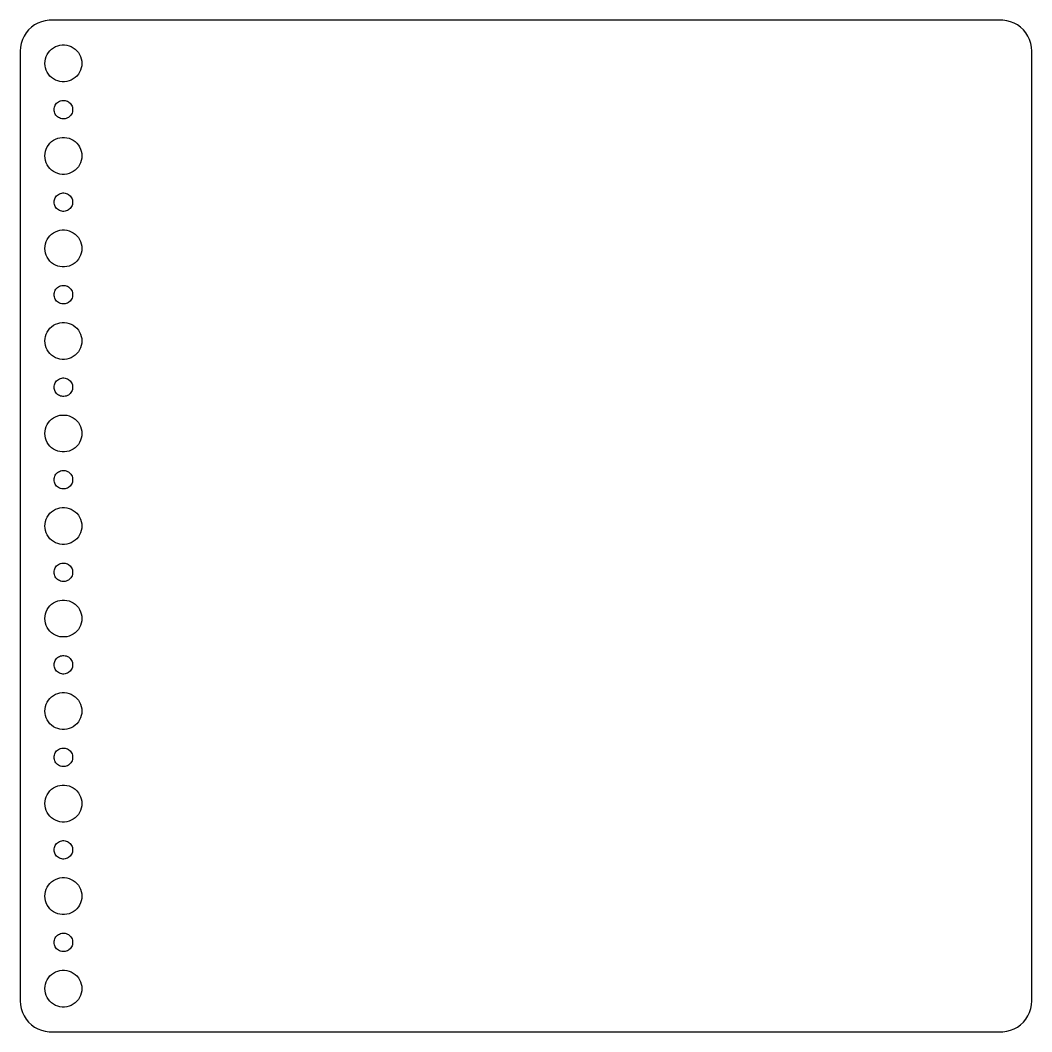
# Model space of a CAD drawing. Header units: metres. Extents: x -82 to 82, y -82 to 82.
import ezdxf

# ---------------------------------------------------------------- set-up
doc = ezdxf.new("R2010")
doc.units = ezdxf.units.M

msp = doc.modelspace()

# ---------------------------------------------------------------- linework, layer by layer
for p, q in [((-80.6448, 80.4227), (-81.0451, 79.9389)), ((-80.1871, 80.8526), (-80.6448, 80.4227)), ((-79.6791, 81.2216), (-80.1871, 80.8526)), ((-79.1289, 81.5241), (-79.6791, 81.2216)), ((-78.5451, 81.7553), (-79.1289, 81.5241)), ((-77.9369, 81.9114), (-78.5451, 81.7553)), ((-77.3139, 81.9901), (-77.9369, 81.9114)), ((77.3139, 81.9901), (-77.3139, 81.9901)), ((77.9369, 81.9114), (77.3139, 81.9901)), ((78.5451, 81.7553), (77.9369, 81.9114)), ((79.1289, 81.5241), (78.5451, 81.7553)), ((79.6791, 81.2216), (79.1289, 81.5241)), ((80.1871, 80.8526), (79.6791, 81.2216)), ((80.6448, 80.4227), (80.1871, 80.8526)), ((81.0451, 79.9389), (80.6448, 80.4227)), ((-81.6489, 78.8406), (-81.8429, 78.2434)), ((-81.3815, 79.4088), (-81.6489, 78.8406)), ((-81.0451, 79.9389), (-81.3815, 79.4088)), ((81.3815, 79.4088), (81.0451, 79.9389)), ((81.6489, 78.8406), (81.3815, 79.4088)), ((81.8429, 78.2434), (81.6489, 78.8406)), ((-81.9606, 77.6267), (-82, 77)), ((-81.8429, 78.2434), (-81.9606, 77.6267)), ((-77.1869, 77.0536), (-76.9123, 77.3115)), ((-76.9123, 77.3115), (-76.6075, 77.533)), ((-76.6075, 77.533), (-76.2773, 77.7145)), ((-76.2773, 77.7145), (-75.927, 77.8532)), ((-75.927, 77.8532), (-75.5621, 77.9469)), ((-75.5621, 77.9469), (-75.1884, 77.9941)), ((-75.1884, 77.9941), (-74.8116, 77.9941)), ((-74.8116, 77.9941), (-74.4379, 77.9469)), ((-74.4379, 77.9469), (-74.073, 77.8532)), ((-74.073, 77.8532), (-73.7227, 77.7145)), ((-73.7227, 77.7145), (-73.3925, 77.533)), ((-73.3925, 77.533), (-73.0877, 77.3115)), ((-73.0877, 77.3115), (-72.8131, 77.0536)), ((81.9606, 77.6267), (81.8429, 78.2434)), ((82, 77), (81.9606, 77.6267)), ((-82, 77), (-82, -77)), ((-77.9763, 75.376), (-77.9057, 75.7461)), ((-77.9057, 75.7461), (-77.7893, 76.1044)), ((-77.7893, 76.1044), (-77.6289, 76.4453)), ((-77.6289, 76.4453), (-77.427, 76.7634)), ((-77.427, 76.7634), (-77.1869, 77.0536)), ((-72.8131, 77.0536), (-72.573, 76.7634)), ((-72.573, 76.7634), (-72.3711, 76.4453)), ((-72.3711, 76.4453), (-72.2107, 76.1044)), ((-72.2107, 76.1044), (-72.0943, 75.7461)), ((-72.0943, 75.7461), (-72.0237, 75.376)), ((82, -77), (82, 77)), ((-78, 75), (-77.9763, 75.376)), ((-77.9763, 74.624), (-78, 75)), ((-77.9057, 74.2539), (-77.9763, 74.624)), ((-77.7893, 73.8956), (-77.9057, 74.2539)), ((-77.6289, 73.5547), (-77.7893, 73.8956)), ((-72.2107, 73.8956), (-72.3711, 73.5547)), ((-72.0943, 74.2539), (-72.2107, 73.8956)), ((-72.0237, 74.624), (-72.0943, 74.2539)), ((-72.0237, 75.376), (-72, 75)), ((-72, 75), (-72.0237, 74.624)), ((-77.427, 73.2366), (-77.6289, 73.5547)), ((-77.1869, 72.9464), (-77.427, 73.2366)), ((-76.9123, 72.6885), (-77.1869, 72.9464)), ((-76.6075, 72.467), (-76.9123, 72.6885)), ((-76.2773, 72.2855), (-76.6075, 72.467)), ((-75.927, 72.1468), (-76.2773, 72.2855)), ((-73.7227, 72.2855), (-74.073, 72.1468)), ((-73.3925, 72.467), (-73.7227, 72.2855)), ((-73.0877, 72.6885), (-73.3925, 72.467)), ((-72.8131, 72.9464), (-73.0877, 72.6885)), ((-72.573, 73.2366), (-72.8131, 72.9464)), ((-72.3711, 73.5547), (-72.573, 73.2366)), ((-75.5621, 72.0531), (-75.927, 72.1468)), ((-75.1884, 72.0059), (-75.5621, 72.0531)), ((-74.8116, 72.0059), (-75.1884, 72.0059)), ((-74.4379, 72.0531), (-74.8116, 72.0059)), ((-74.073, 72.1468), (-74.4379, 72.0531)), ((-75.6387, 68.8572), (-75.4635, 68.9266)), ((-75.4635, 68.9266), (-75.2811, 68.9734)), ((-75.2811, 68.9734), (-75.0942, 68.997)), ((-75.0942, 68.997), (-74.9058, 68.997)), ((-74.9058, 68.997), (-74.7189, 68.9734)), ((-74.7189, 68.9734), (-74.5365, 68.9266)), ((-74.5365, 68.9266), (-74.3613, 68.8572)), ((-76.5, 67.5), (-76.4882, 67.688)), ((-76.4882, 67.312), (-76.5, 67.5)), ((-76.4882, 67.688), (-76.4529, 67.873)), ((-76.4529, 67.127), (-76.4882, 67.312)), ((-76.4529, 67.873), (-76.3947, 68.0522)), ((-76.3947, 68.0522), (-76.3145, 68.2226)), ((-76.3145, 68.2226), (-76.2135, 68.3817)), ((-76.2135, 68.3817), (-76.0934, 68.5268)), ((-76.0934, 68.5268), (-75.9561, 68.6558)), ((-75.9561, 68.6558), (-75.8037, 68.7665)), ((-75.8037, 68.7665), (-75.6387, 68.8572)), ((-74.3613, 68.8572), (-74.1963, 68.7665)), ((-74.1963, 68.7665), (-74.0439, 68.6558)), ((-74.0439, 68.6558), (-73.9065, 68.5268)), ((-73.9065, 68.5268), (-73.7865, 68.3817)), ((-73.7865, 68.3817), (-73.6855, 68.2226)), ((-73.6855, 68.2226), (-73.6053, 68.0522)), ((-73.6053, 68.0522), (-73.5471, 67.873)), ((-73.5471, 67.873), (-73.5118, 67.688)), ((-73.5118, 67.312), (-73.5471, 67.127)), ((-73.5118, 67.688), (-73.5, 67.5)), ((-73.5, 67.5), (-73.5118, 67.312)), ((-76.3947, 66.9478), (-76.4529, 67.127)), ((-76.3145, 66.7774), (-76.3947, 66.9478)), ((-76.2135, 66.6183), (-76.3145, 66.7774)), ((-76.0934, 66.4732), (-76.2135, 66.6183)), ((-75.9561, 66.3442), (-76.0934, 66.4732)), ((-75.8037, 66.2335), (-75.9561, 66.3442)), ((-75.6387, 66.1428), (-75.8037, 66.2335)), ((-75.4635, 66.0734), (-75.6387, 66.1428)), ((-75.2811, 66.0266), (-75.4635, 66.0734)), ((-75.0942, 66.003), (-75.2811, 66.0266)), ((-74.9058, 66.003), (-75.0942, 66.003)), ((-74.7189, 66.0266), (-74.9058, 66.003)), ((-74.5365, 66.0734), (-74.7189, 66.0266)), ((-74.3613, 66.1428), (-74.5365, 66.0734)), ((-74.1963, 66.2335), (-74.3613, 66.1428)), ((-74.0439, 66.3442), (-74.1963, 66.2335)), ((-73.9065, 66.4732), (-74.0439, 66.3442)), ((-73.7865, 66.6183), (-73.9065, 66.4732)), ((-73.6855, 66.7774), (-73.7865, 66.6183)), ((-73.6053, 66.9478), (-73.6855, 66.7774)), ((-73.5471, 67.127), (-73.6053, 66.9478)), ((-76.9123, 62.3115), (-76.6075, 62.533)), ((-76.6075, 62.533), (-76.2773, 62.7145)), ((-76.2773, 62.7145), (-75.927, 62.8532)), ((-75.927, 62.8532), (-75.5621, 62.9469)), ((-75.5621, 62.9469), (-75.1884, 62.9941)), ((-75.1884, 62.9941), (-74.8116, 62.9941)), ((-74.8116, 62.9941), (-74.4379, 62.9469)), ((-74.4379, 62.9469), (-74.073, 62.8532)), ((-74.073, 62.8532), (-73.7227, 62.7145)), ((-73.7227, 62.7145), (-73.3925, 62.533)), ((-73.3925, 62.533), (-73.0877, 62.3115)), ((-77.9763, 60.376), (-77.9057, 60.7461)), ((-77.9057, 60.7461), (-77.7893, 61.1044)), ((-77.7893, 61.1044), (-77.6289, 61.4453)), ((-77.6289, 61.4453), (-77.427, 61.7634)), ((-77.427, 61.7634), (-77.1869, 62.0536)), ((-77.1869, 62.0536), (-76.9123, 62.3115)), ((-73.0877, 62.3115), (-72.8131, 62.0536)), ((-72.8131, 62.0536), (-72.573, 61.7634)), ((-72.573, 61.7634), (-72.3711, 61.4453)), ((-72.3711, 61.4453), (-72.2107, 61.1044)), ((-72.2107, 61.1044), (-72.0943, 60.7461)), ((-72.0943, 60.7461), (-72.0237, 60.376)), ((-78, 60), (-77.9763, 60.376)), ((-77.9763, 59.624), (-78, 60)), ((-77.9057, 59.2539), (-77.9763, 59.624)), ((-77.7893, 58.8956), (-77.9057, 59.2539)), ((-72.0943, 59.2539), (-72.2107, 58.8956)), ((-72.0237, 59.624), (-72.0943, 59.2539)), ((-72.0237, 60.376), (-72, 60)), ((-72, 60), (-72.0237, 59.624)), ((-77.6289, 58.5547), (-77.7893, 58.8956)), ((-77.427, 58.2366), (-77.6289, 58.5547)), ((-77.1869, 57.9464), (-77.427, 58.2366)), ((-76.9123, 57.6885), (-77.1869, 57.9464)), ((-76.6075, 57.467), (-76.9123, 57.6885)), ((-76.2773, 57.2855), (-76.6075, 57.467)), ((-73.3925, 57.467), (-73.7227, 57.2855)), ((-73.0877, 57.6885), (-73.3925, 57.467)), ((-72.8131, 57.9464), (-73.0877, 57.6885)), ((-72.573, 58.2366), (-72.8131, 57.9464)), ((-72.3711, 58.5547), (-72.573, 58.2366)), ((-72.2107, 58.8956), (-72.3711, 58.5547)), ((-75.927, 57.1468), (-76.2773, 57.2855)), ((-75.5621, 57.0531), (-75.927, 57.1468)), ((-75.1884, 57.0059), (-75.5621, 57.0531)), ((-74.8116, 57.0059), (-75.1884, 57.0059)), ((-74.4379, 57.0531), (-74.8116, 57.0059)), ((-74.073, 57.1468), (-74.4379, 57.0531)), ((-73.7227, 57.2855), (-74.073, 57.1468)), ((-76.5, 52.5), (-76.4882, 52.688)), ((-76.4882, 52.312), (-76.5, 52.5)), ((-76.4882, 52.688), (-76.4529, 52.873)), ((-76.4529, 52.873), (-76.3947, 53.0522)), ((-76.3947, 53.0522), (-76.3145, 53.2226)), ((-76.3145, 53.2226), (-76.2135, 53.3817)), ((-76.2135, 53.3817), (-76.0934, 53.5268)), ((-76.0934, 53.5268), (-75.9561, 53.6558)), ((-75.9561, 53.6558), (-75.8037, 53.7665)), ((-75.8037, 53.7665), (-75.6387, 53.8572)), ((-75.6387, 53.8572), (-75.4635, 53.9266)), ((-75.4635, 53.9266), (-75.2811, 53.9734)), ((-75.2811, 53.9734), (-75.0942, 53.997)), ((-75.0942, 53.997), (-74.9058, 53.997)), ((-74.9058, 53.997), (-74.7189, 53.9734)), ((-74.7189, 53.9734), (-74.5365, 53.9266)), ((-74.5365, 53.9266), (-74.3613, 53.8572)), ((-74.3613, 53.8572), (-74.1963, 53.7665)), ((-74.1963, 53.7665), (-74.0439, 53.6558)), ((-74.0439, 53.6558), (-73.9065, 53.5268)), ((-73.9065, 53.5268), (-73.7865, 53.3817)), ((-73.7865, 53.3817), (-73.6855, 53.2226)), ((-73.6855, 53.2226), (-73.6053, 53.0522)), ((-73.6053, 53.0522), (-73.5471, 52.873)), ((-73.5471, 52.873), (-73.5118, 52.688)), ((-73.5118, 52.688), (-73.5, 52.5)), ((-73.5, 52.5), (-73.5118, 52.312)), ((-76.4529, 52.127), (-76.4882, 52.312)), ((-76.3947, 51.9478), (-76.4529, 52.127)), ((-76.3145, 51.7774), (-76.3947, 51.9478)), ((-76.2135, 51.6183), (-76.3145, 51.7774)), ((-76.0934, 51.4732), (-76.2135, 51.6183)), ((-75.9561, 51.3442), (-76.0934, 51.4732)), ((-75.8037, 51.2335), (-75.9561, 51.3442)), ((-75.6387, 51.1428), (-75.8037, 51.2335)), ((-75.4635, 51.0734), (-75.6387, 51.1428)), ((-75.2811, 51.0266), (-75.4635, 51.0734)), ((-75.0942, 51.003), (-75.2811, 51.0266)), ((-74.9058, 51.003), (-75.0942, 51.003)), ((-74.7189, 51.0266), (-74.9058, 51.003)), ((-74.5365, 51.0734), (-74.7189, 51.0266)), ((-74.3613, 51.1428), (-74.5365, 51.0734)), ((-74.1963, 51.2335), (-74.3613, 51.1428)), ((-74.0439, 51.3442), (-74.1963, 51.2335)), ((-73.9065, 51.4732), (-74.0439, 51.3442)), ((-73.7865, 51.6183), (-73.9065, 51.4732)), ((-73.6855, 51.7774), (-73.7865, 51.6183)), ((-73.6053, 51.9478), (-73.6855, 51.7774)), ((-73.5471, 52.127), (-73.6053, 51.9478)), ((-73.5118, 52.312), (-73.5471, 52.127)), ((-76.6075, 47.533), (-76.2773, 47.7145)), ((-76.2773, 47.7145), (-75.927, 47.8532)), ((-75.927, 47.8532), (-75.5621, 47.9469)), ((-75.5621, 47.9469), (-75.1884, 47.9941)), ((-75.1884, 47.9941), (-74.8116, 47.9941)), ((-74.8116, 47.9941), (-74.4379, 47.9469)), ((-74.4379, 47.9469), (-74.073, 47.8532)), ((-74.073, 47.8532), (-73.7227, 47.7145)), ((-73.7227, 47.7145), (-73.3925, 47.533)), ((-77.9057, 45.7461), (-77.7893, 46.1044)), ((-77.7893, 46.1044), (-77.6289, 46.4453)), ((-77.6289, 46.4453), (-77.427, 46.7634)), ((-77.427, 46.7634), (-77.1869, 47.0536)), ((-77.1869, 47.0536), (-76.9123, 47.3115)), ((-76.9123, 47.3115), (-76.6075, 47.533)), ((-73.3925, 47.533), (-73.0877, 47.3115)), ((-73.0877, 47.3115), (-72.8131, 47.0536)), ((-72.8131, 47.0536), (-72.573, 46.7634)), ((-72.573, 46.7634), (-72.3711, 46.4453)), ((-72.3711, 46.4453), (-72.2107, 46.1044)), ((-72.2107, 46.1044), (-72.0943, 45.7461)), ((-78, 45), (-77.9763, 45.376)), ((-77.9763, 44.624), (-78, 45)), ((-77.9763, 45.376), (-77.9057, 45.7461)), ((-77.9057, 44.2539), (-77.9763, 44.624)), ((-72.0943, 45.7461), (-72.0237, 45.376)), ((-72.0237, 44.624), (-72.0943, 44.2539)), ((-72.0237, 45.376), (-72, 45)), ((-72, 45), (-72.0237, 44.624)), ((-77.7893, 43.8956), (-77.9057, 44.2539)), ((-77.6289, 43.5547), (-77.7893, 43.8956)), ((-77.427, 43.2366), (-77.6289, 43.5547)), ((-77.1869, 42.9464), (-77.427, 43.2366)), ((-76.9123, 42.6885), (-77.1869, 42.9464)), ((-76.6075, 42.467), (-76.9123, 42.6885)), ((-73.0877, 42.6885), (-73.3925, 42.467)), ((-72.8131, 42.9464), (-73.0877, 42.6885)), ((-72.573, 43.2366), (-72.8131, 42.9464)), ((-72.3711, 43.5547), (-72.573, 43.2366)), ((-72.2107, 43.8956), (-72.3711, 43.5547)), ((-72.0943, 44.2539), (-72.2107, 43.8956)), ((-76.2773, 42.2855), (-76.6075, 42.467)), ((-75.927, 42.1468), (-76.2773, 42.2855)), ((-75.5621, 42.0531), (-75.927, 42.1468)), ((-75.1884, 42.0059), (-75.5621, 42.0531)), ((-74.8116, 42.0059), (-75.1884, 42.0059)), ((-74.4379, 42.0531), (-74.8116, 42.0059)), ((-74.073, 42.1468), (-74.4379, 42.0531)), ((-73.7227, 42.2855), (-74.073, 42.1468)), ((-73.3925, 42.467), (-73.7227, 42.2855)), ((-76.4882, 37.688), (-76.4529, 37.873)), ((-76.4529, 37.873), (-76.3947, 38.0522)), ((-76.3947, 38.0522), (-76.3145, 38.2226)), ((-76.3145, 38.2226), (-76.2135, 38.3817)), ((-76.2135, 38.3817), (-76.0934, 38.5268)), ((-76.0934, 38.5268), (-75.9561, 38.6558)), ((-75.9561, 38.6558), (-75.8037, 38.7665)), ((-75.8037, 38.7665), (-75.6387, 38.8572)), ((-75.6387, 38.8572), (-75.4635, 38.9266)), ((-75.4635, 38.9266), (-75.2811, 38.9734)), ((-75.2811, 38.9734), (-75.0942, 38.997)), ((-75.0942, 38.997), (-74.9058, 38.997)), ((-74.9058, 38.997), (-74.7189, 38.9734)), ((-74.7189, 38.9734), (-74.5365, 38.9266)), ((-74.5365, 38.9266), (-74.3613, 38.8572)), ((-74.3613, 38.8572), (-74.1963, 38.7665)), ((-74.1963, 38.7665), (-74.0439, 38.6558)), ((-74.0439, 38.6558), (-73.9065, 38.5268)), ((-73.9065, 38.5268), (-73.7865, 38.3817)), ((-73.7865, 38.3817), (-73.6855, 38.2226)), ((-73.6855, 38.2226), (-73.6053, 38.0522)), ((-73.6053, 38.0522), (-73.5471, 37.873)), ((-73.5471, 37.873), (-73.5118, 37.688)), ((-76.5, 37.5), (-76.4882, 37.688)), ((-76.4882, 37.312), (-76.5, 37.5)), ((-76.4529, 37.127), (-76.4882, 37.312)), ((-76.3947, 36.9478), (-76.4529, 37.127)), ((-76.3145, 36.7774), (-76.3947, 36.9478)), ((-76.2135, 36.6183), (-76.3145, 36.7774)), ((-76.0934, 36.4732), (-76.2135, 36.6183)), ((-75.9561, 36.3442), (-76.0934, 36.4732)), ((-75.8037, 36.2335), (-75.9561, 36.3442)), ((-75.6387, 36.1428), (-75.8037, 36.2335)), ((-75.4635, 36.0734), (-75.6387, 36.1428)), ((-74.3613, 36.1428), (-74.5365, 36.0734)), ((-74.1963, 36.2335), (-74.3613, 36.1428)), ((-74.0439, 36.3442), (-74.1963, 36.2335)), ((-73.9065, 36.4732), (-74.0439, 36.3442)), ((-73.7865, 36.6183), (-73.9065, 36.4732)), ((-73.6855, 36.7774), (-73.7865, 36.6183)), ((-73.6053, 36.9478), (-73.6855, 36.7774)), ((-73.5471, 37.127), (-73.6053, 36.9478)), ((-73.5118, 37.312), (-73.5471, 37.127)), ((-73.5118, 37.688), (-73.5, 37.5)), ((-73.5, 37.5), (-73.5118, 37.312)), ((-75.2811, 36.0266), (-75.4635, 36.0734)), ((-75.0942, 36.003), (-75.2811, 36.0266)), ((-74.9058, 36.003), (-75.0942, 36.003)), ((-74.7189, 36.0266), (-74.9058, 36.003)), ((-74.5365, 36.0734), (-74.7189, 36.0266)), ((-76.2773, 32.7145), (-75.927, 32.8532)), ((-75.927, 32.8532), (-75.5621, 32.9469)), ((-75.5621, 32.9469), (-75.1884, 32.9941)), ((-75.1884, 32.9941), (-74.8116, 32.9941)), ((-74.8116, 32.9941), (-74.4379, 32.9469)), ((-74.4379, 32.9469), (-74.073, 32.8532)), ((-74.073, 32.8532), (-73.7227, 32.7145)), ((-77.7893, 31.1044), (-77.6289, 31.4453)), ((-77.6289, 31.4453), (-77.427, 31.7634)), ((-77.427, 31.7634), (-77.1869, 32.0536)), ((-77.1869, 32.0536), (-76.9123, 32.3115)), ((-76.9123, 32.3115), (-76.6075, 32.533)), ((-76.6075, 32.533), (-76.2773, 32.7145)), ((-73.7227, 32.7145), (-73.3925, 32.533)), ((-73.3925, 32.533), (-73.0877, 32.3115)), ((-73.0877, 32.3115), (-72.8131, 32.0536)), ((-72.8131, 32.0536), (-72.573, 31.7634)), ((-72.573, 31.7634), (-72.3711, 31.4453)), ((-72.3711, 31.4453), (-72.2107, 31.1044)), ((-78, 30), (-77.9763, 30.376)), ((-77.9763, 29.624), (-78, 30)), ((-77.9763, 30.376), (-77.9057, 30.7461)), ((-77.9057, 29.2539), (-77.9763, 29.624)), ((-77.9057, 30.7461), (-77.7893, 31.1044)), ((-72.2107, 31.1044), (-72.0943, 30.7461)), ((-72.0943, 30.7461), (-72.0237, 30.376)), ((-72.0237, 29.624), (-72.0943, 29.2539)), ((-72.0237, 30.376), (-72, 30)), ((-72, 30), (-72.0237, 29.624)), ((-77.7893, 28.8956), (-77.9057, 29.2539)), ((-77.6289, 28.5547), (-77.7893, 28.8956)), ((-77.427, 28.2366), (-77.6289, 28.5547)), ((-77.1869, 27.9464), (-77.427, 28.2366)), ((-76.9123, 27.6884), (-77.1869, 27.9464)), ((-72.8131, 27.9464), (-73.0877, 27.6884)), ((-72.573, 28.2366), (-72.8131, 27.9464)), ((-72.3711, 28.5547), (-72.573, 28.2366)), ((-72.2107, 28.8956), (-72.3711, 28.5547)), ((-72.0943, 29.2539), (-72.2107, 28.8956)), ((-76.6075, 27.467), (-76.9123, 27.6884)), ((-76.2773, 27.2855), (-76.6075, 27.467)), ((-75.927, 27.1468), (-76.2773, 27.2855)), ((-75.5621, 27.0531), (-75.927, 27.1468)), ((-75.1884, 27.0059), (-75.5621, 27.0531)), ((-74.8116, 27.0059), (-75.1884, 27.0059)), ((-74.4379, 27.0531), (-74.8116, 27.0059)), ((-74.073, 27.1468), (-74.4379, 27.0531)), ((-73.7227, 27.2855), (-74.073, 27.1468)), ((-73.3925, 27.467), (-73.7227, 27.2855)), ((-73.0877, 27.6884), (-73.3925, 27.467)), ((-76.4529, 22.873), (-76.3947, 23.0522)), ((-76.3947, 23.0522), (-76.3145, 23.2226)), ((-76.3145, 23.2226), (-76.2135, 23.3817)), ((-76.2135, 23.3817), (-76.0934, 23.5268)), ((-76.0934, 23.5268), (-75.9561, 23.6558)), ((-75.9561, 23.6558), (-75.8037, 23.7665)), ((-75.8037, 23.7665), (-75.6387, 23.8572)), ((-75.6387, 23.8572), (-75.4635, 23.9266)), ((-75.4635, 23.9266), (-75.2811, 23.9734)), ((-75.2811, 23.9734), (-75.0942, 23.997)), ((-75.0942, 23.997), (-74.9058, 23.997)), ((-74.9058, 23.997), (-74.7189, 23.9734)), ((-74.7189, 23.9734), (-74.5365, 23.9266)), ((-74.5365, 23.9266), (-74.3613, 23.8572)), ((-74.3613, 23.8572), (-74.1963, 23.7665)), ((-74.1963, 23.7665), (-74.0439, 23.6558)), ((-74.0439, 23.6558), (-73.9065, 23.5268)), ((-73.9065, 23.5268), (-73.7865, 23.3817)), ((-73.7865, 23.3817), (-73.6855, 23.2226)), ((-73.6855, 23.2226), (-73.6053, 23.0522)), ((-73.6053, 23.0522), (-73.5471, 22.873)), ((-76.5, 22.5), (-76.4882, 22.688)), ((-76.4882, 22.312), (-76.5, 22.5)), ((-76.4882, 22.688), (-76.4529, 22.873)), ((-76.4529, 22.127), (-76.4882, 22.312)), ((-76.3947, 21.9478), (-76.4529, 22.127)), ((-76.3145, 21.7774), (-76.3947, 21.9478)), ((-76.2135, 21.6183), (-76.3145, 21.7774)), ((-76.0934, 21.4732), (-76.2135, 21.6183)), ((-75.9561, 21.3442), (-76.0934, 21.4732)), ((-75.8037, 21.2335), (-75.9561, 21.3442)), ((-74.0439, 21.3442), (-74.1963, 21.2335)), ((-73.9065, 21.4732), (-74.0439, 21.3442)), ((-73.7865, 21.6183), (-73.9065, 21.4732)), ((-73.6855, 21.7774), (-73.7865, 21.6183)), ((-73.6053, 21.9478), (-73.6855, 21.7774)), ((-73.5471, 22.127), (-73.6053, 21.9478)), ((-73.5471, 22.873), (-73.5118, 22.688)), ((-73.5118, 22.312), (-73.5471, 22.127)), ((-73.5118, 22.688), (-73.5, 22.5)), ((-73.5, 22.5), (-73.5118, 22.312)), ((-75.6387, 21.1427), (-75.8037, 21.2335)), ((-75.4635, 21.0734), (-75.6387, 21.1427)), ((-75.2811, 21.0266), (-75.4635, 21.0734)), ((-75.0942, 21.003), (-75.2811, 21.0266)), ((-74.9058, 21.003), (-75.0942, 21.003)), ((-74.7189, 21.0266), (-74.9058, 21.003)), ((-74.5365, 21.0734), (-74.7189, 21.0266)), ((-74.3613, 21.1427), (-74.5365, 21.0734)), ((-74.1963, 21.2335), (-74.3613, 21.1427)), ((-77.7893, 16.1044), (-77.6289, 16.4453)), ((-77.6289, 16.4453), (-77.427, 16.7634)), ((-77.427, 16.7634), (-77.1869, 17.0536)), ((-77.1869, 17.0536), (-76.9123, 17.3115)), ((-76.9123, 17.3115), (-76.6075, 17.533)), ((-76.6075, 17.533), (-76.2773, 17.7145)), ((-76.2773, 17.7145), (-75.927, 17.8532)), ((-75.927, 17.8532), (-75.5621, 17.9469)), ((-75.5621, 17.9469), (-75.1884, 17.9941)), ((-75.1884, 17.9941), (-74.8116, 17.9941)), ((-74.8116, 17.9941), (-74.4379, 17.9469)), ((-74.4379, 17.9469), (-74.073, 17.8532)), ((-74.073, 17.8532), (-73.7227, 17.7145)), ((-73.7227, 17.7145), (-73.3925, 17.533)), ((-73.3925, 17.533), (-73.0877, 17.3115)), ((-73.0877, 17.3115), (-72.8131, 17.0536)), ((-72.8131, 17.0536), (-72.573, 16.7634)), ((-72.573, 16.7634), (-72.3711, 16.4453)), ((-72.3711, 16.4453), (-72.2107, 16.1044)), ((-78, 15), (-77.9763, 15.376)), ((-77.9763, 14.624), (-78, 15)), ((-77.9763, 15.376), (-77.9057, 15.7461)), ((-77.9057, 15.7461), (-77.7893, 16.1044)), ((-72.2107, 16.1044), (-72.0943, 15.7461)), ((-72.0943, 15.7461), (-72.0237, 15.376)), ((-72.0237, 15.376), (-72, 15)), ((-72, 15), (-72.0237, 14.624)), ((-77.9057, 14.2539), (-77.9763, 14.624)), ((-77.7893, 13.8956), (-77.9057, 14.2539)), ((-77.6289, 13.5547), (-77.7893, 13.8956)), ((-77.427, 13.2366), (-77.6289, 13.5547)), ((-77.1869, 12.9464), (-77.427, 13.2366)), ((-72.573, 13.2366), (-72.8131, 12.9464)), ((-72.3711, 13.5547), (-72.573, 13.2366)), ((-72.2107, 13.8956), (-72.3711, 13.5547)), ((-72.0943, 14.2539), (-72.2107, 13.8956)), ((-72.0237, 14.624), (-72.0943, 14.2539)), ((-76.9123, 12.6884), (-77.1869, 12.9464)), ((-76.6075, 12.467), (-76.9123, 12.6884)), ((-76.2773, 12.2855), (-76.6075, 12.467)), ((-75.927, 12.1468), (-76.2773, 12.2855)), ((-75.5621, 12.0531), (-75.927, 12.1468)), ((-75.1884, 12.0059), (-75.5621, 12.0531)), ((-74.8116, 12.0059), (-75.1884, 12.0059)), ((-74.4379, 12.0531), (-74.8116, 12.0059)), ((-74.073, 12.1468), (-74.4379, 12.0531)), ((-73.7227, 12.2855), (-74.073, 12.1468)), ((-73.3925, 12.467), (-73.7227, 12.2855)), ((-73.0877, 12.6884), (-73.3925, 12.467)), ((-72.8131, 12.9464), (-73.0877, 12.6884)), ((-76.3947, 8.05219), (-76.3145, 8.22263)), ((-76.3145, 8.22263), (-76.2135, 8.38167)), ((-76.2135, 8.38167), (-76.0934, 8.52681)), ((-76.0934, 8.52681), (-75.9561, 8.65576)), ((-75.9561, 8.65576), (-75.8037, 8.76648)), ((-75.8037, 8.76648), (-75.6387, 8.85724)), ((-75.6387, 8.85724), (-75.4635, 8.92657)), ((-75.4635, 8.92657), (-75.2811, 8.97342)), ((-75.2811, 8.97342), (-75.0942, 8.99704)), ((-75.0942, 8.99704), (-74.9058, 8.99704)), ((-74.9058, 8.99704), (-74.7189, 8.97342)), ((-74.7189, 8.97342), (-74.5365, 8.92657)), ((-74.5365, 8.92657), (-74.3613, 8.85724)), ((-74.3613, 8.85724), (-74.1963, 8.76648)), ((-74.1963, 8.76648), (-74.0439, 8.65576)), ((-74.0439, 8.65576), (-73.9065, 8.52681)), ((-73.9065, 8.52681), (-73.7865, 8.38167)), ((-73.7865, 8.38167), (-73.6855, 8.22263)), ((-73.6855, 8.22263), (-73.6053, 8.05219)), ((-76.5, 7.5), (-76.4882, 7.68799)), ((-76.4882, 7.312), (-76.5, 7.5)), ((-76.4882, 7.68799), (-76.4529, 7.87303)), ((-76.4529, 7.12695), (-76.4882, 7.312)), ((-76.4529, 7.87303), (-76.3947, 8.05219)), ((-76.3947, 6.9478), (-76.4529, 7.12695)), ((-76.3145, 6.77736), (-76.3947, 6.9478)), ((-76.2135, 6.61832), (-76.3145, 6.77736)), ((-76.0934, 6.47318), (-76.2135, 6.61832)), ((-73.7865, 6.61832), (-73.9065, 6.47318)), ((-73.6855, 6.77736), (-73.7865, 6.61832)), ((-73.6053, 6.9478), (-73.6855, 6.77736)), ((-73.6053, 8.05219), (-73.5471, 7.87303)), ((-73.5471, 7.12695), (-73.6053, 6.9478)), ((-73.5471, 7.87303), (-73.5118, 7.68799)), ((-73.5118, 7.312), (-73.5471, 7.12695)), ((-73.5118, 7.68799), (-73.5, 7.5)), ((-73.5, 7.5), (-73.5118, 7.312)), ((-75.9561, 6.34422), (-76.0934, 6.47318)), ((-75.8037, 6.23351), (-75.9561, 6.34422)), ((-75.6387, 6.14275), (-75.8037, 6.23351)), ((-75.4635, 6.07341), (-75.6387, 6.14275)), ((-75.2811, 6.02657), (-75.4635, 6.07341)), ((-75.0942, 6.00294), (-75.2811, 6.02657)), ((-74.9058, 6.00294), (-75.0942, 6.00294)), ((-74.7189, 6.02657), (-74.9058, 6.00294)), ((-74.5365, 6.07341), (-74.7189, 6.02657)), ((-74.3613, 6.14275), (-74.5365, 6.07341)), ((-74.1963, 6.23351), (-74.3613, 6.14275)), ((-74.0439, 6.34422), (-74.1963, 6.23351)), ((-73.9065, 6.47318), (-74.0439, 6.34422)), ((-77.6289, 1.44525), (-77.427, 1.76335)), ((-77.427, 1.76335), (-77.1869, 2.05363)), ((-77.1869, 2.05363), (-76.9123, 2.31154)), ((-76.9123, 2.31154), (-76.6075, 2.53297)), ((-76.6075, 2.53297), (-76.2773, 2.71448)), ((-76.2773, 2.71448), (-75.927, 2.85316)), ((-75.927, 2.85316), (-75.5621, 2.94685)), ((-75.5621, 2.94685), (-75.1884, 2.99408)), ((-75.1884, 2.99408), (-74.8116, 2.99408)), ((-74.8116, 2.99408), (-74.4379, 2.94685)), ((-74.4379, 2.94685), (-74.073, 2.85316)), ((-74.073, 2.85316), (-73.7227, 2.71448)), ((-73.7227, 2.71448), (-73.3925, 2.53297)), ((-73.3925, 2.53297), (-73.0877, 2.31154)), ((-73.0877, 2.31154), (-72.8131, 2.05363)), ((-72.8131, 2.05363), (-72.573, 1.76335)), ((-72.573, 1.76335), (-72.3711, 1.44525)), ((-78, 0), (-77.9763, 0.37599)), ((-77.9763, -0.37599), (-78, 0)), ((-77.9763, 0.37599), (-77.9057, 0.74606)), ((-77.9057, 0.74606), (-77.7893, 1.10437)), ((-77.7893, 1.10437), (-77.6289, 1.44525)), ((-72.3711, 1.44525), (-72.2107, 1.10437)), ((-72.2107, 1.10437), (-72.0943, 0.74606)), ((-72.0943, 0.74606), (-72.0237, 0.37599)), ((-72.0237, 0.37599), (-72, 0)), ((-72, 0), (-72.0237, -0.37599)), ((-77.9057, -0.74606), (-77.9763, -0.37599)), ((-77.7893, -1.10437), (-77.9057, -0.74606)), ((-77.6289, -1.44525), (-77.7893, -1.10437)), ((-77.427, -1.76335), (-77.6289, -1.44525)), ((-72.3711, -1.44525), (-72.573, -1.76335)), ((-72.2107, -1.10437), (-72.3711, -1.44525)), ((-72.0943, -0.74606), (-72.2107, -1.10437)), ((-72.0237, -0.37599), (-72.0943, -0.74606)), ((-77.1869, -2.05363), (-77.427, -1.76335)), ((-76.9123, -2.31154), (-77.1869, -2.05363)), ((-76.6075, -2.53297), (-76.9123, -2.31154)), ((-76.2773, -2.71448), (-76.6075, -2.53297)), ((-75.927, -2.85316), (-76.2773, -2.71448)), ((-75.5621, -2.94685), (-75.927, -2.85316)), ((-75.1884, -2.99408), (-75.5621, -2.94685)), ((-74.8116, -2.99408), (-75.1884, -2.99408)), ((-74.4379, -2.94685), (-74.8116, -2.99408)), ((-74.073, -2.85316), (-74.4379, -2.94685)), ((-73.7227, -2.71448), (-74.073, -2.85316)), ((-73.3925, -2.53297), (-73.7227, -2.71448)), ((-73.0877, -2.31154), (-73.3925, -2.53297)), ((-72.8131, -2.05363), (-73.0877, -2.31154)), ((-72.573, -1.76335), (-72.8131, -2.05363)), ((-76.2135, -6.61832), (-76.0934, -6.47318)), ((-76.0934, -6.47318), (-75.9561, -6.34422)), ((-75.9561, -6.34422), (-75.8037, -6.23351)), ((-75.8037, -6.23351), (-75.6387, -6.14275)), ((-75.6387, -6.14275), (-75.4635, -6.07341)), ((-75.4635, -6.07341), (-75.2811, -6.02657)), ((-75.2811, -6.02657), (-75.0942, -6.00294)), ((-75.0942, -6.00294), (-74.9058, -6.00294)), ((-74.9058, -6.00294), (-74.7189, -6.02657)), ((-74.7189, -6.02657), (-74.5365, -6.07341)), ((-74.5365, -6.07341), (-74.3613, -6.14275)), ((-74.3613, -6.14275), (-74.1963, -6.23351)), ((-74.1963, -6.23351), (-74.0439, -6.34422)), ((-74.0439, -6.34422), (-73.9065, -6.47318)), ((-73.9065, -6.47318), (-73.7865, -6.61832)), ((-76.5, -7.5), (-76.4882, -7.312)), ((-76.4882, -7.68799), (-76.5, -7.5)), ((-76.4882, -7.312), (-76.4529, -7.12695)), ((-76.4529, -7.87303), (-76.4882, -7.68799)), ((-76.4529, -7.12695), (-76.3947, -6.9478)), ((-76.3947, -8.05219), (-76.4529, -7.87303)), ((-76.3947, -6.9478), (-76.3145, -6.77736)), ((-76.3145, -8.22263), (-76.3947, -8.05219)), ((-76.3145, -6.77736), (-76.2135, -6.61832)), ((-73.7865, -6.61832), (-73.6855, -6.77736)), ((-73.6855, -6.77736), (-73.6053, -6.9478)), ((-73.6053, -8.05219), (-73.6855, -8.22263)), ((-73.6053, -6.9478), (-73.5471, -7.12695)), ((-73.5471, -7.87303), (-73.6053, -8.05219)), ((-73.5471, -7.12695), (-73.5118, -7.312)), ((-73.5118, -7.68799), (-73.5471, -7.87303)), ((-73.5118, -7.312), (-73.5, -7.5)), ((-73.5, -7.5), (-73.5118, -7.68799)), ((-76.2135, -8.38167), (-76.3145, -8.22263)), ((-76.0934, -8.52681), (-76.2135, -8.38167)), ((-75.9561, -8.65576), (-76.0934, -8.52681)), ((-75.8037, -8.76648), (-75.9561, -8.65576)), ((-75.6387, -8.85724), (-75.8037, -8.76648)), ((-75.4635, -8.92657), (-75.6387, -8.85724)), ((-75.2811, -8.97342), (-75.4635, -8.92657)), ((-75.0942, -8.99704), (-75.2811, -8.97342)), ((-74.9058, -8.99704), (-75.0942, -8.99704)), ((-74.7189, -8.97342), (-74.9058, -8.99704)), ((-74.5365, -8.92657), (-74.7189, -8.97342)), ((-74.3613, -8.85724), (-74.5365, -8.92657)), ((-74.1963, -8.76648), (-74.3613, -8.85724)), ((-74.0439, -8.65576), (-74.1963, -8.76648)), ((-73.9065, -8.52681), (-74.0439, -8.65576)), ((-73.7865, -8.38167), (-73.9065, -8.52681)), ((-73.6855, -8.22263), (-73.7865, -8.38167)), ((-77.427, -13.2366), (-77.1869, -12.9464)), ((-77.1869, -12.9464), (-76.9123, -12.6884)), ((-76.9123, -12.6884), (-76.6075, -12.467)), ((-76.6075, -12.467), (-76.2773, -12.2855)), ((-76.2773, -12.2855), (-75.927, -12.1468)), ((-75.927, -12.1468), (-75.5621, -12.0531)), ((-75.5621, -12.0531), (-75.1884, -12.0059)), ((-75.1884, -12.0059), (-74.8116, -12.0059)), ((-74.8116, -12.0059), (-74.4379, -12.0531)), ((-74.4379, -12.0531), (-74.073, -12.1468)), ((-74.073, -12.1468), (-73.7227, -12.2855)), ((-73.7227, -12.2855), (-73.3925, -12.467)), ((-73.3925, -12.467), (-73.0877, -12.6884)), ((-73.0877, -12.6884), (-72.8131, -12.9464)), ((-72.8131, -12.9464), (-72.573, -13.2366)), ((-78, -15), (-77.9763, -14.624)), ((-77.9763, -14.624), (-77.9057, -14.2539)), ((-77.9057, -14.2539), (-77.7893, -13.8956)), ((-77.7893, -13.8956), (-77.6289, -13.5547)), ((-77.6289, -13.5547), (-77.427, -13.2366)), ((-72.573, -13.2366), (-72.3711, -13.5547)), ((-72.3711, -13.5547), (-72.2107, -13.8956)), ((-72.2107, -13.8956), (-72.0943, -14.2539)), ((-72.0943, -14.2539), (-72.0237, -14.624)), ((-72.0237, -14.624), (-72, -15)), ((-77.9763, -15.376), (-78, -15)), ((-77.9057, -15.7461), (-77.9763, -15.376)), ((-77.7893, -16.1044), (-77.9057, -15.7461)), ((-77.6289, -16.4453), (-77.7893, -16.1044)), ((-72.2107, -16.1044), (-72.3711, -16.4453)), ((-72.0943, -15.7461), (-72.2107, -16.1044)), ((-72.0237, -15.376), (-72.0943, -15.7461)), ((-72, -15), (-72.0237, -15.376)), ((-77.427, -16.7634), (-77.6289, -16.4453)), ((-77.1869, -17.0536), (-77.427, -16.7634)), ((-76.9123, -17.3115), (-77.1869, -17.0536)), ((-76.6075, -17.533), (-76.9123, -17.3115)), ((-76.2773, -17.7145), (-76.6075, -17.533)), ((-75.927, -17.8532), (-76.2773, -17.7145)), ((-75.5621, -17.9469), (-75.927, -17.8532)), ((-75.1884, -17.9941), (-75.5621, -17.9469)), ((-74.8116, -17.9941), (-75.1884, -17.9941)), ((-74.4379, -17.9469), (-74.8116, -17.9941)), ((-74.073, -17.8532), (-74.4379, -17.9469)), ((-73.7227, -17.7145), (-74.073, -17.8532)), ((-73.3925, -17.533), (-73.7227, -17.7145)), ((-73.0877, -17.3115), (-73.3925, -17.533)), ((-72.8131, -17.0536), (-73.0877, -17.3115)), ((-72.573, -16.7634), (-72.8131, -17.0536)), ((-72.3711, -16.4453), (-72.573, -16.7634)), ((-75.9561, -21.3442), (-75.8037, -21.2335)), ((-75.8037, -21.2335), (-75.6387, -21.1427)), ((-75.6387, -21.1427), (-75.4635, -21.0734)), ((-75.4635, -21.0734), (-75.2811, -21.0266)), ((-75.2811, -21.0266), (-75.0942, -21.003)), ((-75.0942, -21.003), (-74.9058, -21.003)), ((-74.9058, -21.003), (-74.7189, -21.0266)), ((-74.7189, -21.0266), (-74.5365, -21.0734)), ((-74.5365, -21.0734), (-74.3613, -21.1427)), ((-74.3613, -21.1427), (-74.1963, -21.2335)), ((-74.1963, -21.2335), (-74.0439, -21.3442)), ((-76.5, -22.5), (-76.4882, -22.312)), ((-76.4882, -22.688), (-76.5, -22.5)), ((-76.4882, -22.312), (-76.4529, -22.127)), ((-76.4529, -22.873), (-76.4882, -22.688)), ((-76.4529, -22.127), (-76.3947, -21.9478)), ((-76.3947, -23.0522), (-76.4529, -22.873)), ((-76.3947, -21.9478), (-76.3145, -21.7774)), ((-76.3145, -21.7774), (-76.2135, -21.6183)), ((-76.2135, -21.6183), (-76.0934, -21.4732)), ((-76.0934, -21.4732), (-75.9561, -21.3442)), ((-74.0439, -21.3442), (-73.9065, -21.4732)), ((-73.9065, -21.4732), (-73.7865, -21.6183)), ((-73.7865, -21.6183), (-73.6855, -21.7774)), ((-73.6855, -21.7774), (-73.6053, -21.9478)), ((-73.6053, -21.9478), (-73.5471, -22.127)), ((-73.5471, -22.873), (-73.6053, -23.0522)), ((-73.5471, -22.127), (-73.5118, -22.312)), ((-73.5118, -22.688), (-73.5471, -22.873)), ((-73.5118, -22.312), (-73.5, -22.5)), ((-73.5, -22.5), (-73.5118, -22.688)), ((-76.3145, -23.2226), (-76.3947, -23.0522)), ((-76.2135, -23.3817), (-76.3145, -23.2226)), ((-76.0934, -23.5268), (-76.2135, -23.3817)), ((-75.9561, -23.6558), (-76.0934, -23.5268)), ((-75.8037, -23.7665), (-75.9561, -23.6558)), ((-75.6387, -23.8572), (-75.8037, -23.7665)), ((-75.4635, -23.9266), (-75.6387, -23.8572)), ((-75.2811, -23.9734), (-75.4635, -23.9266)), ((-75.0942, -23.997), (-75.2811, -23.9734)), ((-74.9058, -23.997), (-75.0942, -23.997)), ((-74.7189, -23.9734), (-74.9058, -23.997)), ((-74.5365, -23.9266), (-74.7189, -23.9734)), ((-74.3613, -23.8572), (-74.5365, -23.9266)), ((-74.1963, -23.7665), (-74.3613, -23.8572)), ((-74.0439, -23.6558), (-74.1963, -23.7665)), ((-73.9065, -23.5268), (-74.0439, -23.6558)), ((-73.7865, -23.3817), (-73.9065, -23.5268)), ((-73.6855, -23.2226), (-73.7865, -23.3817)), ((-73.6053, -23.0522), (-73.6855, -23.2226)), ((-77.1869, -27.9464), (-76.9123, -27.6884)), ((-76.9123, -27.6884), (-76.6075, -27.467)), ((-76.6075, -27.467), (-76.2773, -27.2855)), ((-76.2773, -27.2855), (-75.927, -27.1468)), ((-75.927, -27.1468), (-75.5621, -27.0531)), ((-75.5621, -27.0531), (-75.1884, -27.0059)), ((-75.1884, -27.0059), (-74.8116, -27.0059)), ((-74.8116, -27.0059), (-74.4379, -27.0531)), ((-74.4379, -27.0531), (-74.073, -27.1468)), ((-74.073, -27.1468), (-73.7227, -27.2855)), ((-73.7227, -27.2855), (-73.3925, -27.467)), ((-73.3925, -27.467), (-73.0877, -27.6884)), ((-73.0877, -27.6884), (-72.8131, -27.9464)), ((-77.9763, -29.624), (-77.9057, -29.2539)), ((-77.9057, -29.2539), (-77.7893, -28.8956)), ((-77.7893, -28.8956), (-77.6289, -28.5547)), ((-77.6289, -28.5547), (-77.427, -28.2366)), ((-77.427, -28.2366), (-77.1869, -27.9464)), ((-72.8131, -27.9464), (-72.573, -28.2366)), ((-72.573, -28.2366), (-72.3711, -28.5547)), ((-72.3711, -28.5547), (-72.2107, -28.8956)), ((-72.2107, -28.8956), (-72.0943, -29.2539)), ((-72.0943, -29.2539), (-72.0237, -29.624)), ((-78, -30), (-77.9763, -29.624)), ((-77.9763, -30.376), (-78, -30)), ((-77.9057, -30.7461), (-77.9763, -30.376)), ((-77.7893, -31.1044), (-77.9057, -30.7461)), ((-77.6289, -31.4453), (-77.7893, -31.1044)), ((-72.2107, -31.1044), (-72.3711, -31.4453)), ((-72.0943, -30.7461), (-72.2107, -31.1044)), ((-72.0237, -30.376), (-72.0943, -30.7461)), ((-72.0237, -29.624), (-72, -30)), ((-72, -30), (-72.0237, -30.376)), ((-77.427, -31.7634), (-77.6289, -31.4453)), ((-77.1869, -32.0536), (-77.427, -31.7634)), ((-76.9123, -32.3115), (-77.1869, -32.0536)), ((-76.6075, -32.533), (-76.9123, -32.3115)), ((-76.2773, -32.7145), (-76.6075, -32.533)), ((-75.927, -32.8532), (-76.2773, -32.7145)), ((-73.7227, -32.7145), (-74.073, -32.8532)), ((-73.3925, -32.533), (-73.7227, -32.7145)), ((-73.0877, -32.3115), (-73.3925, -32.533)), ((-72.8131, -32.0536), (-73.0877, -32.3115)), ((-72.573, -31.7634), (-72.8131, -32.0536)), ((-72.3711, -31.4453), (-72.573, -31.7634)), ((-75.5621, -32.9469), (-75.927, -32.8532)), ((-75.1884, -32.9941), (-75.5621, -32.9469)), ((-74.8116, -32.9941), (-75.1884, -32.9941)), ((-74.4379, -32.9469), (-74.8116, -32.9941)), ((-74.073, -32.8532), (-74.4379, -32.9469)), ((-75.6387, -36.1428), (-75.4635, -36.0734)), ((-75.4635, -36.0734), (-75.2811, -36.0266)), ((-75.2811, -36.0266), (-75.0942, -36.003)), ((-75.0942, -36.003), (-74.9058, -36.003)), ((-74.9058, -36.003), (-74.7189, -36.0266)), ((-74.7189, -36.0266), (-74.5365, -36.0734)), ((-74.5365, -36.0734), (-74.3613, -36.1428)), ((-76.5, -37.5), (-76.4882, -37.312)), ((-76.4882, -37.688), (-76.5, -37.5)), ((-76.4882, -37.312), (-76.4529, -37.127)), ((-76.4529, -37.873), (-76.4882, -37.688)), ((-76.4529, -37.127), (-76.3947, -36.9478)), ((-76.3947, -36.9478), (-76.3145, -36.7774)), ((-76.3145, -36.7774), (-76.2135, -36.6183)), ((-76.2135, -36.6183), (-76.0934, -36.4732)), ((-76.0934, -36.4732), (-75.9561, -36.3442)), ((-75.9561, -36.3442), (-75.8037, -36.2335)), ((-75.8037, -36.2335), (-75.6387, -36.1428)), ((-74.3613, -36.1428), (-74.1963, -36.2335)), ((-74.1963, -36.2335), (-74.0439, -36.3442)), ((-74.0439, -36.3442), (-73.9065, -36.4732)), ((-73.9065, -36.4732), (-73.7865, -36.6183)), ((-73.7865, -36.6183), (-73.6855, -36.7774)), ((-73.6855, -36.7774), (-73.6053, -36.9478)), ((-73.6053, -36.9478), (-73.5471, -37.127)), ((-73.5471, -37.127), (-73.5118, -37.312)), ((-73.5118, -37.688), (-73.5471, -37.873)), ((-73.5118, -37.312), (-73.5, -37.5)), ((-73.5, -37.5), (-73.5118, -37.688)), ((-76.3947, -38.0522), (-76.4529, -37.873)), ((-76.3145, -38.2226), (-76.3947, -38.0522)), ((-76.2135, -38.3817), (-76.3145, -38.2226)), ((-76.0934, -38.5268), (-76.2135, -38.3817)), ((-75.9561, -38.6558), (-76.0934, -38.5268)), ((-75.8037, -38.7665), (-75.9561, -38.6558)), ((-75.6387, -38.8572), (-75.8037, -38.7665)), ((-75.4635, -38.9266), (-75.6387, -38.8572)), ((-75.2811, -38.9734), (-75.4635, -38.9266)), ((-75.0942, -38.997), (-75.2811, -38.9734)), ((-74.9058, -38.997), (-75.0942, -38.997)), ((-74.7189, -38.9734), (-74.9058, -38.997)), ((-74.5365, -38.9266), (-74.7189, -38.9734)), ((-74.3613, -38.8572), (-74.5365, -38.9266)), ((-74.1963, -38.7665), (-74.3613, -38.8572)), ((-74.0439, -38.6558), (-74.1963, -38.7665)), ((-73.9065, -38.5268), (-74.0439, -38.6558)), ((-73.7865, -38.3817), (-73.9065, -38.5268)), ((-73.6855, -38.2226), (-73.7865, -38.3817)), ((-73.6053, -38.0522), (-73.6855, -38.2226)), ((-73.5471, -37.873), (-73.6053, -38.0522)), ((-76.9123, -42.6885), (-76.6075, -42.467)), ((-76.6075, -42.467), (-76.2773, -42.2855)), ((-76.2773, -42.2855), (-75.927, -42.1468)), ((-75.927, -42.1468), (-75.5621, -42.0531)), ((-75.5621, -42.0531), (-75.1884, -42.0059)), ((-75.1884, -42.0059), (-74.8116, -42.0059)), ((-74.8116, -42.0059), (-74.4379, -42.0531)), ((-74.4379, -42.0531), (-74.073, -42.1468)), ((-74.073, -42.1468), (-73.7227, -42.2855)), ((-73.7227, -42.2855), (-73.3925, -42.467)), ((-73.3925, -42.467), (-73.0877, -42.6885)), ((-77.9763, -44.624), (-77.9057, -44.2539)), ((-77.9057, -44.2539), (-77.7893, -43.8956)), ((-77.7893, -43.8956), (-77.6289, -43.5547)), ((-77.6289, -43.5547), (-77.427, -43.2366)), ((-77.427, -43.2366), (-77.1869, -42.9464)), ((-77.1869, -42.9464), (-76.9123, -42.6885)), ((-73.0877, -42.6885), (-72.8131, -42.9464)), ((-72.8131, -42.9464), (-72.573, -43.2366)), ((-72.573, -43.2366), (-72.3711, -43.5547)), ((-72.3711, -43.5547), (-72.2107, -43.8956)), ((-72.2107, -43.8956), (-72.0943, -44.2539)), ((-72.0943, -44.2539), (-72.0237, -44.624)), ((-78, -45), (-77.9763, -44.624)), ((-77.9763, -45.376), (-78, -45)), ((-77.9057, -45.7461), (-77.9763, -45.376)), ((-77.7893, -46.1044), (-77.9057, -45.7461)), ((-72.0943, -45.7461), (-72.2107, -46.1044)), ((-72.0237, -45.376), (-72.0943, -45.7461)), ((-72.0237, -44.624), (-72, -45)), ((-72, -45), (-72.0237, -45.376)), ((-77.6289, -46.4453), (-77.7893, -46.1044)), ((-77.427, -46.7634), (-77.6289, -46.4453)), ((-77.1869, -47.0536), (-77.427, -46.7634)), ((-76.9123, -47.3115), (-77.1869, -47.0536)), ((-76.6075, -47.533), (-76.9123, -47.3115)), ((-76.2773, -47.7145), (-76.6075, -47.533)), ((-73.3925, -47.533), (-73.7227, -47.7145)), ((-73.0877, -47.3115), (-73.3925, -47.533)), ((-72.8131, -47.0536), (-73.0877, -47.3115)), ((-72.573, -46.7634), (-72.8131, -47.0536)), ((-72.3711, -46.4453), (-72.573, -46.7634)), ((-72.2107, -46.1044), (-72.3711, -46.4453)), ((-75.927, -47.8532), (-76.2773, -47.7145)), ((-75.5621, -47.9469), (-75.927, -47.8532)), ((-75.1884, -47.9941), (-75.5621, -47.9469)), ((-74.8116, -47.9941), (-75.1884, -47.9941)), ((-74.4379, -47.9469), (-74.8116, -47.9941)), ((-74.073, -47.8532), (-74.4379, -47.9469)), ((-73.7227, -47.7145), (-74.073, -47.8532)), ((-76.5, -52.5), (-76.4882, -52.312)), ((-76.4882, -52.312), (-76.4529, -52.127)), ((-76.4529, -52.127), (-76.3947, -51.9478)), ((-76.3947, -51.9478), (-76.3145, -51.7774)), ((-76.3145, -51.7774), (-76.2135, -51.6183)), ((-76.2135, -51.6183), (-76.0934, -51.4732)), ((-76.0934, -51.4732), (-75.9561, -51.3442)), ((-75.9561, -51.3442), (-75.8037, -51.2335)), ((-75.8037, -51.2335), (-75.6387, -51.1428)), ((-75.6387, -51.1428), (-75.4635, -51.0734)), ((-75.4635, -51.0734), (-75.2811, -51.0266)), ((-75.2811, -51.0266), (-75.0942, -51.003)), ((-75.0942, -51.003), (-74.9058, -51.003)), ((-74.9058, -51.003), (-74.7189, -51.0266)), ((-74.7189, -51.0266), (-74.5365, -51.0734)), ((-74.5365, -51.0734), (-74.3613, -51.1428)), ((-74.3613, -51.1428), (-74.1963, -51.2335)), ((-74.1963, -51.2335), (-74.0439, -51.3442)), ((-74.0439, -51.3442), (-73.9065, -51.4732)), ((-73.9065, -51.4732), (-73.7865, -51.6183)), ((-73.7865, -51.6183), (-73.6855, -51.7774)), ((-73.6855, -51.7774), (-73.6053, -51.9478)), ((-73.6053, -51.9478), (-73.5471, -52.127)), ((-73.5471, -52.127), (-73.5118, -52.312)), ((-73.5118, -52.312), (-73.5, -52.5)), ((-76.4882, -52.688), (-76.5, -52.5)), ((-76.4529, -52.873), (-76.4882, -52.688)), ((-76.3947, -53.0522), (-76.4529, -52.873)), ((-76.3145, -53.2226), (-76.3947, -53.0522)), ((-76.2135, -53.3817), (-76.3145, -53.2226)), ((-76.0934, -53.5268), (-76.2135, -53.3817)), ((-75.9561, -53.6558), (-76.0934, -53.5268)), ((-75.8037, -53.7665), (-75.9561, -53.6558)), ((-75.6387, -53.8572), (-75.8037, -53.7665)), ((-75.4635, -53.9266), (-75.6387, -53.8572)), ((-75.2811, -53.9734), (-75.4635, -53.9266)), ((-75.0942, -53.997), (-75.2811, -53.9734)), ((-74.9058, -53.997), (-75.0942, -53.997)), ((-74.7189, -53.9734), (-74.9058, -53.997)), ((-74.5365, -53.9266), (-74.7189, -53.9734)), ((-74.3613, -53.8572), (-74.5365, -53.9266)), ((-74.1963, -53.7665), (-74.3613, -53.8572)), ((-74.0439, -53.6558), (-74.1963, -53.7665)), ((-73.9065, -53.5268), (-74.0439, -53.6558)), ((-73.7865, -53.3817), (-73.9065, -53.5268)), ((-73.6855, -53.2226), (-73.7865, -53.3817)), ((-73.6053, -53.0522), (-73.6855, -53.2226)), ((-73.5471, -52.873), (-73.6053, -53.0522)), ((-73.5118, -52.688), (-73.5471, -52.873)), ((-73.5, -52.5), (-73.5118, -52.688)), ((-76.6075, -57.467), (-76.2773, -57.2855)), ((-76.2773, -57.2855), (-75.927, -57.1468)), ((-75.927, -57.1468), (-75.5621, -57.0531)), ((-75.5621, -57.0531), (-75.1884, -57.0059)), ((-75.1884, -57.0059), (-74.8116, -57.0059)), ((-74.8116, -57.0059), (-74.4379, -57.0531)), ((-74.4379, -57.0531), (-74.073, -57.1468)), ((-74.073, -57.1468), (-73.7227, -57.2855)), ((-73.7227, -57.2855), (-73.3925, -57.467)), ((-77.9057, -59.2539), (-77.7893, -58.8956)), ((-77.7893, -58.8956), (-77.6289, -58.5547)), ((-77.6289, -58.5547), (-77.427, -58.2366)), ((-77.427, -58.2366), (-77.1869, -57.9464)), ((-77.1869, -57.9464), (-76.9123, -57.6885)), ((-76.9123, -57.6885), (-76.6075, -57.467)), ((-73.3925, -57.467), (-73.0877, -57.6885)), ((-73.0877, -57.6885), (-72.8131, -57.9464)), ((-72.8131, -57.9464), (-72.573, -58.2366)), ((-72.573, -58.2366), (-72.3711, -58.5547)), ((-72.3711, -58.5547), (-72.2107, -58.8956)), ((-72.2107, -58.8956), (-72.0943, -59.2539)), ((-78, -60), (-77.9763, -59.624)), ((-77.9763, -60.376), (-78, -60)), ((-77.9763, -59.624), (-77.9057, -59.2539)), ((-77.9057, -60.7461), (-77.9763, -60.376)), ((-72.0943, -59.2539), (-72.0237, -59.624)), ((-72.0237, -60.376), (-72.0943, -60.7461)), ((-72.0237, -59.624), (-72, -60)), ((-72, -60), (-72.0237, -60.376)), ((-77.7893, -61.1044), (-77.9057, -60.7461)), ((-77.6289, -61.4453), (-77.7893, -61.1044)), ((-77.427, -61.7634), (-77.6289, -61.4453)), ((-77.1869, -62.0536), (-77.427, -61.7634)), ((-76.9123, -62.3115), (-77.1869, -62.0536)), ((-76.6075, -62.533), (-76.9123, -62.3115)), ((-73.0877, -62.3115), (-73.3925, -62.533)), ((-72.8131, -62.0536), (-73.0877, -62.3115)), ((-72.573, -61.7634), (-72.8131, -62.0536)), ((-72.3711, -61.4453), (-72.573, -61.7634)), ((-72.2107, -61.1044), (-72.3711, -61.4453)), ((-72.0943, -60.7461), (-72.2107, -61.1044)), ((-76.2773, -62.7145), (-76.6075, -62.533)), ((-75.927, -62.8532), (-76.2773, -62.7145)), ((-75.5621, -62.9469), (-75.927, -62.8532)), ((-75.1884, -62.9941), (-75.5621, -62.9469)), ((-74.8116, -62.9941), (-75.1884, -62.9941)), ((-74.4379, -62.9469), (-74.8116, -62.9941)), ((-74.073, -62.8532), (-74.4379, -62.9469)), ((-73.7227, -62.7145), (-74.073, -62.8532)), ((-73.3925, -62.533), (-73.7227, -62.7145)), ((-76.4882, -67.312), (-76.4529, -67.127)), ((-76.4529, -67.127), (-76.3947, -66.9478)), ((-76.3947, -66.9478), (-76.3145, -66.7774)), ((-76.3145, -66.7774), (-76.2135, -66.6183)), ((-76.2135, -66.6183), (-76.0934, -66.4732)), ((-76.0934, -66.4732), (-75.9561, -66.3442)), ((-75.9561, -66.3442), (-75.8037, -66.2335)), ((-75.8037, -66.2335), (-75.6387, -66.1428)), ((-75.6387, -66.1428), (-75.4635, -66.0734)), ((-75.4635, -66.0734), (-75.2811, -66.0266)), ((-75.2811, -66.0266), (-75.0942, -66.003)), ((-75.0942, -66.003), (-74.9058, -66.003)), ((-74.9058, -66.003), (-74.7189, -66.0266)), ((-74.7189, -66.0266), (-74.5365, -66.0734)), ((-74.5365, -66.0734), (-74.3613, -66.1428)), ((-74.3613, -66.1428), (-74.1963, -66.2335)), ((-74.1963, -66.2335), (-74.0439, -66.3442)), ((-74.0439, -66.3442), (-73.9065, -66.4732)), ((-73.9065, -66.4732), (-73.7865, -66.6183)), ((-73.7865, -66.6183), (-73.6855, -66.7774)), ((-73.6855, -66.7774), (-73.6053, -66.9478)), ((-73.6053, -66.9478), (-73.5471, -67.127)), ((-73.5471, -67.127), (-73.5118, -67.312)), ((-76.5, -67.5), (-76.4882, -67.312)), ((-76.4882, -67.688), (-76.5, -67.5)), ((-76.4529, -67.873), (-76.4882, -67.688)), ((-76.3947, -68.0522), (-76.4529, -67.873)), ((-76.3145, -68.2226), (-76.3947, -68.0522)), ((-76.2135, -68.3817), (-76.3145, -68.2226)), ((-76.0934, -68.5268), (-76.2135, -68.3817)), ((-75.9561, -68.6558), (-76.0934, -68.5268)), ((-75.8037, -68.7665), (-75.9561, -68.6558)), ((-75.6387, -68.8572), (-75.8037, -68.7665)), ((-75.4635, -68.9266), (-75.6387, -68.8572)), ((-74.3613, -68.8572), (-74.5365, -68.9266)), ((-74.1963, -68.7665), (-74.3613, -68.8572)), ((-74.0439, -68.6558), (-74.1963, -68.7665)), ((-73.9065, -68.5268), (-74.0439, -68.6558)), ((-73.7865, -68.3817), (-73.9065, -68.5268)), ((-73.6855, -68.2226), (-73.7865, -68.3817)), ((-73.6053, -68.0522), (-73.6855, -68.2226)), ((-73.5471, -67.873), (-73.6053, -68.0522)), ((-73.5118, -67.688), (-73.5471, -67.873)), ((-73.5118, -67.312), (-73.5, -67.5)), ((-73.5, -67.5), (-73.5118, -67.688)), ((-75.2811, -68.9734), (-75.4635, -68.9266)), ((-75.0942, -68.997), (-75.2811, -68.9734)), ((-74.9058, -68.997), (-75.0942, -68.997)), ((-74.7189, -68.9734), (-74.9058, -68.997)), ((-74.5365, -68.9266), (-74.7189, -68.9734)), ((-76.2773, -72.2855), (-75.927, -72.1468)), ((-75.927, -72.1468), (-75.5621, -72.0531)), ((-75.5621, -72.0531), (-75.1884, -72.0059)), ((-75.1884, -72.0059), (-74.8116, -72.0059)), ((-74.8116, -72.0059), (-74.4379, -72.0531)), ((-74.4379, -72.0531), (-74.073, -72.1468)), ((-74.073, -72.1468), (-73.7227, -72.2855)), ((-77.7893, -73.8956), (-77.6289, -73.5547)), ((-77.6289, -73.5547), (-77.427, -73.2366)), ((-77.427, -73.2366), (-77.1869, -72.9464)), ((-77.1869, -72.9464), (-76.9123, -72.6885)), ((-76.9123, -72.6885), (-76.6075, -72.467)), ((-76.6075, -72.467), (-76.2773, -72.2855)), ((-73.7227, -72.2855), (-73.3925, -72.467)), ((-73.3925, -72.467), (-73.0877, -72.6885)), ((-73.0877, -72.6885), (-72.8131, -72.9464)), ((-72.8131, -72.9464), (-72.573, -73.2366)), ((-72.573, -73.2366), (-72.3711, -73.5547)), ((-72.3711, -73.5547), (-72.2107, -73.8956)), ((-78, -75), (-77.9763, -74.624)), ((-77.9763, -75.376), (-78, -75)), ((-77.9763, -74.624), (-77.9057, -74.2539)), ((-77.9057, -75.7461), (-77.9763, -75.376)), ((-77.9057, -74.2539), (-77.7893, -73.8956)), ((-72.2107, -73.8956), (-72.0943, -74.2539)), ((-72.0943, -74.2539), (-72.0237, -74.624)), ((-72.0237, -75.376), (-72.0943, -75.7461)), ((-72.0237, -74.624), (-72, -75)), ((-72, -75), (-72.0237, -75.376)), ((-82, -77), (-81.9606, -77.6267)), ((-77.7893, -76.1044), (-77.9057, -75.7461)), ((-77.6289, -76.4453), (-77.7893, -76.1044)), ((-77.427, -76.7634), (-77.6289, -76.4453)), ((-77.1869, -77.0536), (-77.427, -76.7634)), ((-76.9123, -77.3115), (-77.1869, -77.0536)), ((-72.8131, -77.0536), (-73.0877, -77.3115)), ((-72.573, -76.7634), (-72.8131, -77.0536)), ((-72.3711, -76.4453), (-72.573, -76.7634)), ((-72.2107, -76.1044), (-72.3711, -76.4453)), ((-72.0943, -75.7461), (-72.2107, -76.1044)), ((81.9606, -77.6267), (82, -77)), ((-81.9606, -77.6267), (-81.8429, -78.2434)), ((-81.8429, -78.2434), (-81.6489, -78.8406)), ((-76.6075, -77.533), (-76.9123, -77.3115)), ((-76.2773, -77.7145), (-76.6075, -77.533)), ((-75.927, -77.8532), (-76.2773, -77.7145)), ((-75.5621, -77.9469), (-75.927, -77.8532)), ((-75.1884, -77.9941), (-75.5621, -77.9469)), ((-74.8116, -77.9941), (-75.1884, -77.9941)), ((-74.4379, -77.9469), (-74.8116, -77.9941)), ((-74.073, -77.8532), (-74.4379, -77.9469)), ((-73.7227, -77.7145), (-74.073, -77.8532)), ((-73.3925, -77.533), (-73.7227, -77.7145)), ((-73.0877, -77.3115), (-73.3925, -77.533)), ((81.6489, -78.8406), (81.8429, -78.2434)), ((81.8429, -78.2434), (81.9606, -77.6267)), ((-81.6489, -78.8406), (-81.3815, -79.4088)), ((-81.3815, -79.4088), (-81.0451, -79.9389)), ((-81.0451, -79.9389), (-80.6448, -80.4227)), ((80.6448, -80.4227), (81.0451, -79.9389)), ((81.0451, -79.9389), (81.3815, -79.4088)), ((81.3815, -79.4088), (81.6489, -78.8406)), ((-80.6448, -80.4227), (-80.1871, -80.8526)), ((-80.1871, -80.8526), (-79.6791, -81.2216)), ((-79.6791, -81.2216), (-79.1289, -81.5241)), ((-79.1289, -81.5241), (-78.5451, -81.7553)), ((-78.5451, -81.7553), (-77.9369, -81.9114)), ((-77.9369, -81.9114), (-77.3139, -81.9901)), ((-77.3139, -81.9901), (77.3139, -81.9901)), ((77.3139, -81.9901), (77.9369, -81.9114)), ((77.9369, -81.9114), (78.5451, -81.7553)), ((78.5451, -81.7553), (79.1289, -81.5241)), ((79.1289, -81.5241), (79.6791, -81.2216)), ((79.6791, -81.2216), (80.1871, -80.8526)), ((80.1871, -80.8526), (80.6448, -80.4227))]:
    msp.add_line(p, q)

doc.saveas('drawing.dxf')
